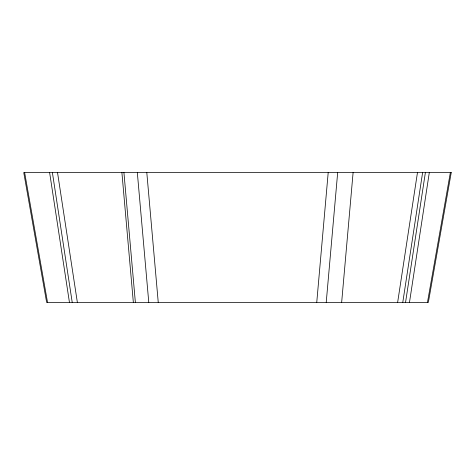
<?xml version="1.0" encoding="UTF-8"?>
<svg xmlns="http://www.w3.org/2000/svg" width="475" height="475" viewBox="0 0 475 475"><rect width="100%" height="100%" fill="white"/><g stroke="black" fill="none" stroke-linecap="round" stroke-linejoin="round"><path stroke-width="0.71" d="M316.748 302.474L328.201 172.526M326.218 302.474L337.678 172.526M341.65 302.474L353.103 172.526M397.628 302.474L417.472 172.526M402.77 302.474L422.613 172.526M405.543 302.474L425.386 172.526M409.468 302.474L429.311 172.526M427.452 302.474L450.365 172.526M24.635 172.526L47.547 302.474M57.528 172.526L77.372 302.474M52.387 172.526L72.23 302.474M49.614 172.526L69.457 302.474M146.799 172.526L158.252 302.474M137.322 172.526L148.782 302.474M123.927 172.526L135.381 302.474M121.897 172.526L133.35 302.474M451.25 172.526L428.337 302.474L46.663 302.474L23.75 172.526L451.25 172.526"/></g></svg>
